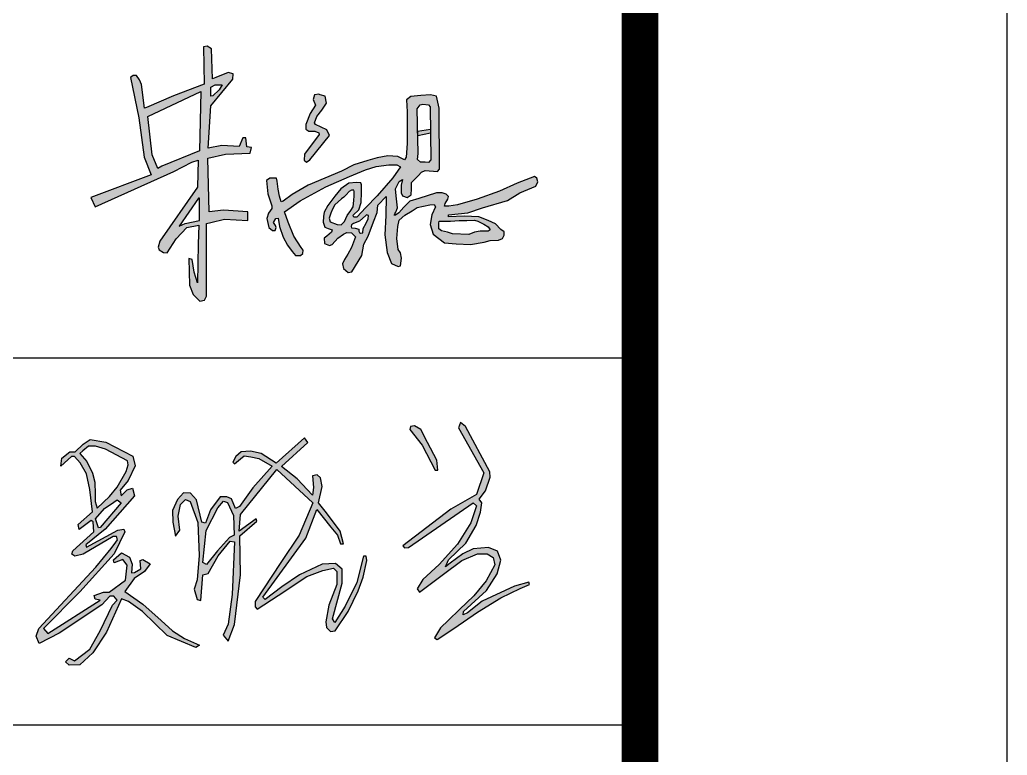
# Model space of a CAD drawing. Extents: x 1728470 to 1835391, y -157368 to 197905.
# Drawn here: x 1800081 to 1802770, y 175086 to 177089 of the extents above; entities that cross this region are included whole.
import ezdxf

# ---------------------------------------------------------------- set-up
doc = ezdxf.new("R2010")
doc.units = 0
doc.header["$LTSCALE"] = 1000
doc.header["$MEASUREMENT"] = 0
doc.layers.get('0').update_dxf_attribs({"linetype": 'CONTINUOUS'})
doc.layers.add('PUB_TITLE', color=4, linetype='CONTINUOUS')
doc.layers.add('TEL_TITLE', color=7, linetype='CONTINUOUS')

msp = doc.modelspace()

# ---------------------------------------------------------------- hatches: boundary and pattern name
h = msp.add_hatch(color=7)
h.paths.add_polyline_path([(1800593, 176712.2), (1800641.3, 176722.9), (1800707.7, 176725.3), (1800712.1, 176741), (1800698.7, 176743), (1800696.1, 176767.7), (1800688.3, 176767.8), (1800678.4, 176744.2), (1800630.9, 176746.9), (1800593.9, 176739.1), (1800600.7, 176854.8), (1800661.2, 176926.9), (1800661.5, 176941.9), (1800647.8, 176945.1), (1800614.6, 176931.6), (1800605.2, 176927.9), (1800602.7, 177009.7), (1800590.5, 177016.9), (1800581.3, 177015.2), (1800582.8, 176913.7), (1800499.1, 176882.1), (1800426, 176850.1), (1800420.2, 176848.1), (1800411.8, 176912.4), (1800406.7, 176925), (1800398.9, 176936.8), (1800389.8, 176937.4), (1800382.1, 176931.5), (1800404.7, 176822), (1800419.2, 176714.3), (1800438.7, 176667), (1800273.7, 176605.2), (1800286.2, 176579.7), (1800500.5, 176675.5), (1800549.3, 176700.7), (1800566.6, 176706.5), (1800564.6, 176632.6), (1800462, 176486), (1800457.9, 176470), (1800460.6, 176462), (1800471.6, 176455.2), (1800482, 176454.3), (1800506.2, 176492.4), (1800535.6, 176523), (1800568.1, 176530), (1800566.2, 176477.8), (1800564.5, 176372.9), (1800555.6, 176401.7), (1800550.2, 176436.2), (1800540.7, 176439), (1800541.7, 176402.3), (1800542.7, 176366.3), (1800552.6, 176340.7), (1800571.1, 176323), (1800583.7, 176325.1), (1800589.5, 176336.2), (1800588.8, 176534.5), (1800600.5, 176537), (1800637.8, 176546), (1800701.7, 176542.5), (1800701.7, 176566.3), (1800635, 176570), (1800596.8, 176565.9)])
h.paths.add_polyline_path([(1800570.5, 176731.6), (1800467.9, 176689.8), (1800456.2, 176684.1), (1800441, 176720.7), (1800429.8, 176825.7), (1800573.6, 176893.3)], flags=16)
h.paths.add_polyline_path([(1800570.5, 176603.3), (1800570.5, 176542.1), (1800531, 176534.3), (1800514.6, 176526.7), (1800567, 176603.3)], flags=16)
h.paths.add_polyline_path([(1800600.7, 176881), (1800600.7, 176905.4), (1800612.6, 176911.9), (1800631.5, 176911.9), (1800623.2, 176898.5), (1800606.6, 176881.4)], flags=16)
h = msp.add_hatch(color=7)
h.paths.add_polyline_path([(1801184.3, 176678.1), (1801217.9, 176676.1), (1801223.8, 176681.9), (1801222.5, 176848), (1801215.5, 176880.5), (1801199.4, 176884), (1801172.4, 176882.7), (1801145.3, 176879.9), (1801133.9, 176870.8), (1801135.8, 176838.5), (1801135.3, 176751.5), (1801132.6, 176714.3), (1801127.9, 176707.3), (1801110.1, 176716.7), (1801082.5, 176718.2), (1801053.8, 176712.7), (1801028.4, 176705.5), (1800990, 176693.5), (1800956.4, 176676.8), (1800865.6, 176638.1), (1800822.3, 176613.3), (1800797.5, 176594.8), (1800792.3, 176593), (1800787.6, 176608.1), (1800784.7, 176627.6), (1800781.6, 176649.3), (1800779.8, 176657.5), (1800761.5, 176657.9), (1800752.7, 176651.2), (1800755.9, 176614.6), (1800767.4, 176582.3), (1800767.2, 176575.4), (1800757.7, 176562.5), (1800753.5, 176547.7), (1800758.8, 176523.3), (1800768.6, 176514.9), (1800776.2, 176515.5), (1800779, 176523.1), (1800777.3, 176528.9), (1800771.2, 176537.1), (1800777.8, 176547.4), (1800784.5, 176548.8), (1800788.1, 176526), (1800798.2, 176496.9), (1800809.7, 176475.1), (1800822, 176458), (1800831.3, 176447.4), (1800844.8, 176446.7), (1800851.7, 176452.2), (1800852.1, 176461.5), (1800847.2, 176468.4), (1800826.6, 176500), (1800811.7, 176538.2), (1800801.4, 176566.2), (1800844.3, 176596), (1800914.1, 176633.9), (1800979, 176662.3), (1801021.9, 176680.4), (1801051.3, 176688.9), (1801085.7, 176693.9), (1801107.7, 176693.9), (1801117.6, 176688.6), (1801097, 176658.8), (1801053.8, 176609.9), (1801022.6, 176577.6), (1800998.2, 176551), (1800991.3, 176551.3), (1800989.2, 176553.6), (1800988.5, 176556.9), (1801003.7, 176571.6), (1801010.7, 176591.7), (1801011.4, 176618.5), (1801011.6, 176639.4), (1801009.3, 176644.7), (1800997.3, 176645.6), (1800977, 176644.2), (1800955.3, 176628.9), (1800938.2, 176608.8), (1800919.4, 176583), (1800909.9, 176565), (1800907.4, 176553.5), (1800906.4, 176537.8), (1800911.1, 176524.3), (1800920.9, 176520.6), (1800931.6, 176517), (1800929.2, 176510.3), (1800916.8, 176499.8), (1800909.8, 176494.1), (1800910.3, 176479.5), (1800923.7, 176474.6), (1800931, 176476.8), (1800946.7, 176494.2), (1800962.1, 176504.9), (1800971.1, 176509.7), (1800984.3, 176508.9), (1800994.5, 176497.5), (1800983.8, 176468.8), (1800974.3, 176450.4), (1800965.1, 176436), (1800959.6, 176424), (1800962.1, 176412), (1800975.3, 176400.8), (1800985.3, 176402.1), (1801011.9, 176446.7), (1801017.9, 176477.8), (1801029.5, 176499.9), (1801043.5, 176538.9), (1801053.8, 176564.4), (1801056, 176583.6), (1801078.4, 176607.3), (1801077.5, 176555.9), (1801074.9, 176503.5), (1801080.9, 176455.2), (1801092.7, 176425.2), (1801110.9, 176416.7), (1801117.1, 176419), (1801119.9, 176439.3), (1801117.7, 176454), (1801111.1, 176463.3), (1801107.5, 176493.2), (1801110.3, 176525.8), (1801113.9, 176542.9), (1801129.3, 176556.9), (1801148.9, 176568.6), (1801162.4, 176577.3), (1801196.9, 176584.6), (1801208.9, 176585.7), (1801212.8, 176579.4), (1801202.5, 176557.4), (1801198.6, 176531.6), (1801206, 176504.7), (1801236.9, 176481.3), (1801268.8, 176478.8), (1801308.1, 176476.7), (1801345.3, 176483.4), (1801361.6, 176487.4), (1801383.9, 176488.4), (1801395.3, 176493), (1801399.5, 176502.6), (1801400.1, 176511.4), (1801390.8, 176517.9), (1801375.9, 176532.9), (1801356.6, 176542.5), (1801330.7, 176552), (1801291.1, 176554.3), (1801248.3, 176552.7), (1801248.5, 176557.7), (1801300.6, 176563.5), (1801340.9, 176576.6), (1801408.8, 176597.1), (1801442.7, 176617.3), (1801485.6, 176636), (1801491.5, 176648), (1801488.8, 176657.7), (1801482.1, 176662.2), (1801435.5, 176643.8), (1801386.7, 176622.3), (1801326.2, 176600), (1801272.5, 176585.2), (1801249.2, 176581.6), (1801237.6, 176581.2), (1801238.8, 176589), (1801246.7, 176600.1), (1801248.1, 176607.4), (1801242.1, 176613.6), (1801230.8, 176618), (1801215.1, 176618), (1801167.2, 176602.5), (1801142.6, 176594.5), (1801126.6, 176579), (1801112.6, 176563), (1801104.1, 176556.4), (1801100.6, 176556.6), (1801102, 176560.2), (1801105.1, 176565.2), (1801107.7, 176572.4), (1801109.4, 176576.6), (1801106, 176609.8), (1801103.8, 176628.2), (1801113.5, 176648.6), (1801123, 176654.1), (1801119.2, 176638.7), (1801119.7, 176618), (1801123.2, 176609.6), (1801135.4, 176605.1), (1801146.4, 176612.3), (1801147.4, 176628.7), (1801147.4, 176645.7), (1801165.3, 176664.1), (1801175, 176674.1)])
h.paths.add_polyline_path([(1801163.5, 176708.3), (1801165.2, 176724.8), (1801162.7, 176846.7), (1801170.7, 176856.8), (1801178.2, 176858.8), (1801193.7, 176857.5), (1801198.3, 176852.2), (1801200.3, 176707.2), (1801193.8, 176700.2), (1801184.8, 176701), (1801171.6, 176700.7)], flags=16)
h.paths.add_polyline_path([(1801223.1, 176540.4), (1801253.2, 176540.8), (1801277.3, 176542.4), (1801298.2, 176542.6), (1801319.4, 176543.4), (1801327.9, 176540.4), (1801344.1, 176532), (1801356.5, 176525.1), (1801361.8, 176516.8), (1801355.9, 176513.3), (1801334.6, 176513.1), (1801318.8, 176510.7), (1801303.9, 176504.6), (1801258.6, 176506), (1801245.6, 176510.7), (1801229.4, 176514.4), (1801221.7, 176520), (1801221.9, 176534.7)], flags=16)
h.paths.add_polyline_path([(1800991.5, 176621.6), (1800991.7, 176609.6), (1800990.2, 176597.2), (1800988.2, 176579.5), (1800982.2, 176569.8), (1800972.3, 176555.8), (1800964.5, 176539.4), (1800956.1, 176530.5), (1800944.9, 176531.4), (1800925.9, 176539), (1800923.2, 176548.2), (1800927.7, 176561.9), (1800932.6, 176573.3), (1800938.4, 176585), (1800956.4, 176601.4), (1800962.9, 176606.1), (1800969.1, 176612.6), (1800977.4, 176620.8), (1800984.4, 176624.7), (1800990, 176624.8)], flags=16)
h.paths.add_polyline_path([(1801030.6, 176556.2), (1801029, 176547), (1801024.2, 176534.7), (1801015.8, 176520.2), (1801015.2, 176509), (1801008.8, 176507.8), (1801005.4, 176509.6), (1801004.2, 176513.3), (1801003.8, 176518.4), (1800994.1, 176521.3), (1800983.8, 176522.6), (1800983.2, 176526.2), (1800983.7, 176530.2), (1800989.7, 176533.9), (1801005.4, 176540.2), (1801022.7, 176556.3), (1801024.5, 176557.4)], flags=16)
for points in [[(1800924, 176773.4), (1800917, 176788.8), (1800886.4, 176803.5), (1800883.2, 176808.4), (1800889.7, 176825.6), (1800903.6, 176842.3), (1800916.3, 176861.8), (1800912.7, 176880.6), (1800898.4, 176884.1), (1800895.3, 176886.1), (1800883.1, 176884.6), (1800879.6, 176871.6), (1800886.1, 176856.4), (1800871.6, 176833.5), (1800859.9, 176803.7), (1800860, 176790.8), (1800867.7, 176785.8), (1800884.5, 176785.8), (1800894.8, 176780.6), (1800896.3, 176776.6), (1800855.9, 176722.6), (1800855.4, 176706.3), (1800861.4, 176700.9), (1800870.6, 176707.6)], [(1801199.2, 176790.9), (1801163.9, 176785.7), (1801164.2, 176773.1), (1801199.3, 176779.7)]]:
    msp.add_hatch(color=7).paths.add_polyline_path(points)
h = msp.add_hatch(color=256)
h.paths.add_polyline_path([(1801294.7, 175981.6), (1801280.4, 175992.6), (1801275, 175978), (1801344.3, 175855.7), (1801324.4, 175796.7), (1801254.2, 175756.8), (1801124, 175656.7), (1801128.3, 175651.4), (1801139.4, 175651.8), (1801315.6, 175773.2), (1801324.8, 175765), (1801308.8, 175719), (1801273, 175661.5), (1801223.1, 175606.1), (1801178.6, 175565), (1801163.1, 175539.4), (1801169.4, 175530.2), (1801234.2, 175579.1), (1801284.6, 175617), (1801327.3, 175634.7), (1801353.4, 175634.7), (1801369.9, 175625.1), (1801374.7, 175604.8), (1801351, 175560.8), (1801317.1, 175520.4), (1801278.4, 175483.2), (1801247.8, 175453.8), (1801226.4, 175433.2), (1801209.6, 175406.3), (1801217.4, 175401.5), (1801262.4, 175431.9), (1801327.3, 175475.9), (1801390.9, 175515), (1801443.2, 175540.4), (1801468.3, 175551.2), (1801467.2, 175557.3), (1801427.9, 175546.8), (1801340.1, 175505.8), (1801300.1, 175474), (1801287.8, 175468.9), (1801289.2, 175478), (1801351.3, 175535), (1801381.1, 175580), (1801390.3, 175617.1), (1801381.5, 175641.9), (1801357.1, 175651.7), (1801315, 175648), (1801287.2, 175634.7), (1801252.6, 175609), (1801239.7, 175599.4), (1801248.6, 175618.5), (1801295.4, 175663.5), (1801323.2, 175711.8), (1801335.4, 175748.1), (1801339.1, 175773.5), (1801331.7, 175783.3), (1801348.7, 175805.9), (1801361.2, 175843.5), (1801360.5, 175858)])
h.paths.add_polyline_path([(1801155.4, 175983.4), (1801145, 175981.5), (1801142.8, 175973.3), (1801176.1, 175930.6), (1801212.1, 175862.6), (1801218.8, 175862.6), (1801216.1, 175889.5), (1801191, 175937.7), (1801172.6, 175973)], flags=17)
h.paths.add_polyline_path([(1800618.8, 175642.7), (1800589, 175605.5), (1800579.4, 175611), (1800588, 175698.6), (1800620.4, 175759.8), (1800635.1, 175777.8), (1800646.1, 175774.6), (1800662.8, 175739.1), (1800664.6, 175685.6), (1800651.5, 175679.2)], flags=16)
h.paths.add_polyline_path([(1800497.6, 175720.9), (1800504.8, 175683.1), (1800516.2, 175698.9), (1800511.7, 175737), (1800518.6, 175769.1), (1800532, 175782.9), (1800544.4, 175777), (1800565.6, 175720.2), (1800569.1, 175630.2), (1800563.6, 175564.2), (1800555.7, 175539), (1800564.1, 175510.4), (1800574, 175507.4), (1800579.5, 175577.6), (1800593.8, 175581), (1800621, 175629), (1800653.2, 175669.5), (1800665.6, 175667.5), (1800659.1, 175524.2), (1800648.2, 175443.4), (1800634.9, 175413.3), (1800648.2, 175396.9), (1800665.5, 175441.9), (1800681.9, 175577.6), (1800679.6, 175683.8), (1800726.4, 175724), (1800724.3, 175730.2), (1800678.5, 175696.3), (1800681.6, 175741.6), (1800781.1, 175864.8), (1800878.4, 175773.8), (1800841.5, 175685.8), (1800791.8, 175610.9), (1800721.3, 175504.7), (1800721.4, 175490.7), (1800726.8, 175483.9), (1800784.1, 175521.3), (1800862.7, 175572.6), (1800906.2, 175589.7), (1800935.4, 175595.8), (1800944.5, 175586.3), (1800943.8, 175551.1), (1800922.7, 175495.2), (1800913.9, 175449.3), (1800916.2, 175434.4), (1800926.9, 175422.9), (1800939.9, 175425.2), (1800974.7, 175478), (1801001.9, 175534.3), (1801015.9, 175571.5), (1801025.7, 175616.3), (1801024.2, 175628), (1801017, 175628.7), (1800998.2, 175556.4), (1800966.5, 175492.5), (1800939, 175448.2), (1800931.8, 175457.6), (1800958.2, 175555.3), (1800958.6, 175592.9), (1800940.5, 175608.8), (1800904, 175606.9), (1800842.6, 175577.5), (1800793.9, 175544.8), (1800748.7, 175510.5), (1800742.4, 175516.6), (1800859.5, 175677.7), (1800889.5, 175755.8), (1800927.9, 175707.8), (1800946, 175685.3), (1800954.1, 175662.4), (1800962.4, 175662.4), (1800952.8, 175696.9), (1800916, 175746.8), (1800894, 175773.4), (1800904.1, 175818.3), (1800899.9, 175841.6), (1800890.8, 175849.9), (1800877.9, 175847), (1800880.8, 175815.8), (1800877.9, 175794.6), (1800836.3, 175838.6), (1800793.7, 175872.9), (1800865.1, 175937.5), (1800856, 175950.3), (1800778.9, 175881.5), (1800738.2, 175907.9), (1800709.4, 175914.7), (1800683.9, 175912.2), (1800669.1, 175900), (1800660.4, 175884.5), (1800665.5, 175879.8), (1800681.7, 175893.2), (1800691.6, 175901.3), (1800710.1, 175899.3), (1800731.7, 175894.1), (1800768, 175873.2), (1800715.5, 175814.8), (1800688, 175776.7), (1800678.7, 175763.8), (1800668.3, 175758.6), (1800657, 175784.8), (1800644.8, 175790.1), (1800625.9, 175790.1), (1800600.1, 175754.7), (1800586, 175718.1), (1800576.4, 175721.2), (1800562, 175782.2), (1800545.3, 175800.3), (1800526.6, 175800.6), (1800510.5, 175782.9), (1800496.9, 175752.4)])
h.paths.add_polyline_path([(1800295, 175705.1), (1800286.7, 175730.3), (1800311.7, 175757.8), (1800336.5, 175775.1), (1800345.8, 175781.6), (1800357, 175773.8), (1800299.7, 175706.1)], flags=16)
h.paths.add_polyline_path([(1800285.8, 175777.2), (1800291.6, 175759.4), (1800325.1, 175790.5), (1800345.5, 175816.4), (1800370, 175858.9), (1800375.4, 175877.1), (1800373.7, 175888.1), (1800313.9, 175919.5), (1800286.9, 175927.6), (1800267.4, 175928.1), (1800252.1, 175914.9), (1800244.1, 175908), (1800262.8, 175886.3), (1800278.3, 175854.5), (1800284.9, 175830), (1800285.7, 175797.2)], flags=16)
h.paths.add_polyline_path([(1800221.4, 175900.2), (1800192.2, 175873.7), (1800194.9, 175895.3), (1800217.2, 175912.4), (1800231.1, 175912.7), (1800252.9, 175933.4), (1800272.7, 175946.1), (1800315.2, 175938.9), (1800388.7, 175900.9), (1800395, 175874.7), (1800375.9, 175834.2), (1800353.7, 175808.5), (1800356.9, 175793), (1800373.2, 175809.2), (1800387.5, 175813.2), (1800393.3, 175793), (1800313.1, 175701.8), (1800260.5, 175659.3), (1800262.7, 175652.8), (1800348.1, 175699.2), (1800364.3, 175702.2), (1800366.5, 175694.4), (1800337.4, 175634.9), (1800243.9, 175531.1), (1800145.5, 175431.7), (1800157.1, 175417.4), (1800300, 175508.6), (1800286.3, 175511.3), (1800283, 175521.7), (1800308.3, 175530.5), (1800323.7, 175530), (1800368.2, 175562.9), (1800373.1, 175603.6), (1800361, 175619.5), (1800338, 175610.7), (1800335.8, 175618.4), (1800357.7, 175637.1), (1800379.2, 175626.1), (1800386.9, 175606.9), (1800384.7, 175583.3), (1800393.5, 175583.8), (1800410.5, 175594.2), (1800408.3, 175616.2), (1800415.5, 175619.5), (1800435.8, 175607.4), (1800420.4, 175586.6), (1800392.4, 175567.3), (1800366.5, 175532.2), (1800416, 175497.6), (1800465.5, 175453.1), (1800496.5, 175425.2), (1800528.8, 175404), (1800570.1, 175385.8), (1800560.2, 175379.3), (1800482.1, 175412.8), (1800414.5, 175477.6), (1800377.1, 175505), (1800357.9, 175512.2), (1800317.2, 175421.5), (1800279.8, 175365), (1800244.4, 175332.2), (1800215.1, 175331.4), (1800205.1, 175340.6), (1800214.7, 175350.6), (1800230.1, 175343.7), (1800271.7, 175374.9), (1800299.5, 175424.8), (1800333.4, 175495.2), (1800345.7, 175508.3), (1800336.5, 175519.4), (1800325.7, 175519.8), (1800304.5, 175496.3), (1800188.2, 175419), (1800133.1, 175390.5), (1800125, 175410.5), (1800132.7, 175431.3), (1800287.9, 175598.9), (1800329.2, 175649.5), (1800341.8, 175666.6), (1800346.5, 175672.9), (1800343.9, 175681.5), (1800334.8, 175681.9), (1800253.4, 175633.6), (1800231, 175628.5), (1800222.2, 175633.9), (1800225.3, 175643.1), (1800282.4, 175694.2), (1800280.4, 175722.2), (1800275.4, 175725.5), (1800242, 175701.2), (1800240, 175714.2), (1800278.4, 175749.5), (1800271.6, 175809.6), (1800262.5, 175852.2), (1800245.5, 175882.4), (1800230, 175899.4)])

# ---------------------------------------------------------------- linework, layer by layer
for p, q in [((1801155.4, 175983.4), (1801145, 175981.5)), ((1801172.6, 175973), (1801155.4, 175983.4)), ((1801280.4, 175992.6), (1801275, 175978)), ((1801294.7, 175981.6), (1801280.4, 175992.6)), ((1801145, 175981.5), (1801142.8, 175973.3)), ((1801142.8, 175973.3), (1801176.1, 175930.6)), ((1801191, 175937.7), (1801172.6, 175973)), ((1801275, 175978), (1801344.3, 175855.7)), ((1801360.5, 175858), (1801294.7, 175981.6)), ((1800231.1, 175912.7), (1800252.9, 175933.4)), ((1800252.9, 175933.4), (1800272.7, 175946.1)), ((1800272.7, 175946.1), (1800315.2, 175938.9)), ((1800315.2, 175938.9), (1800388.7, 175900.9)), ((1800856, 175950.3), (1800778.9, 175881.5)), ((1800793.7, 175872.9), (1800865.1, 175937.5)), ((1800865.1, 175937.5), (1800856, 175950.3)), ((1801176.1, 175930.6), (1801212.1, 175862.6)), ((1801216.1, 175889.5), (1801191, 175937.7)), ((1800194.9, 175895.3), (1800217.2, 175912.4)), ((1800217.2, 175912.4), (1800231.1, 175912.7)), ((1800252.1, 175914.9), (1800244.1, 175908)), ((1800244.1, 175908), (1800262.8, 175886.3)), ((1800267.4, 175928.1), (1800252.1, 175914.9)), ((1800286.9, 175927.6), (1800267.4, 175928.1)), ((1800313.9, 175919.5), (1800286.9, 175927.6)), ((1800373.7, 175888.1), (1800313.9, 175919.5)), ((1800683.9, 175912.2), (1800669.1, 175900)), ((1800709.4, 175914.7), (1800683.9, 175912.2)), ((1800738.2, 175907.9), (1800709.4, 175914.7)), ((1800778.9, 175881.5), (1800738.2, 175907.9)), ((1800221.4, 175900.2), (1800192.2, 175873.7)), ((1800192.2, 175873.7), (1800194.9, 175895.3)), ((1800230, 175899.4), (1800221.4, 175900.2)), ((1800245.5, 175882.4), (1800230, 175899.4)), ((1800262.5, 175852.2), (1800245.5, 175882.4)), ((1800262.8, 175886.3), (1800278.3, 175854.5)), ((1800370, 175858.9), (1800375.4, 175877.1)), ((1800375.4, 175877.1), (1800373.7, 175888.1)), ((1800388.7, 175900.9), (1800395, 175874.7)), ((1800669.1, 175900), (1800660.4, 175884.5)), ((1800660.4, 175884.5), (1800665.5, 175879.8)), ((1800665.5, 175879.8), (1800681.7, 175893.2)), ((1800681.7, 175893.2), (1800691.6, 175901.3)), ((1800691.6, 175901.3), (1800710.1, 175899.3)), ((1800710.1, 175899.3), (1800731.7, 175894.1)), ((1800731.7, 175894.1), (1800768, 175873.2)), ((1801218.8, 175862.6), (1801216.1, 175889.5)), ((1800271.6, 175809.6), (1800262.5, 175852.2)), ((1800278.3, 175854.5), (1800284.9, 175830)), ((1800345.5, 175816.4), (1800370, 175858.9)), ((1800395, 175874.7), (1800375.9, 175834.2)), ((1800681.6, 175741.6), (1800781.1, 175864.8)), ((1800768, 175873.2), (1800715.5, 175814.8)), ((1800781.1, 175864.8), (1800878.4, 175773.8)), ((1800836.3, 175838.6), (1800793.7, 175872.9)), ((1800890.8, 175849.9), (1800877.9, 175847)), ((1800899.9, 175841.6), (1800890.8, 175849.9)), ((1801212.1, 175862.6), (1801218.8, 175862.6)), ((1801344.3, 175855.7), (1801324.4, 175796.7)), ((1801361.2, 175843.5), (1801360.5, 175858)), ((1800284.9, 175830), (1800285.7, 175797.2)), ((1800375.9, 175834.2), (1800353.7, 175808.5)), ((1800877.9, 175794.6), (1800836.3, 175838.6)), ((1800877.9, 175847), (1800880.8, 175815.8)), ((1800904.1, 175818.3), (1800899.9, 175841.6)), ((1801348.7, 175805.9), (1801361.2, 175843.5)), ((1800278.4, 175749.5), (1800271.6, 175809.6)), ((1800285.7, 175797.2), (1800285.8, 175777.2)), ((1800325.1, 175790.5), (1800345.5, 175816.4)), ((1800353.7, 175808.5), (1800356.9, 175793)), ((1800356.9, 175793), (1800373.2, 175809.2)), ((1800373.2, 175809.2), (1800387.5, 175813.2)), ((1800387.5, 175813.2), (1800393.3, 175793)), ((1800526.6, 175800.6), (1800510.5, 175782.9)), ((1800545.3, 175800.3), (1800526.6, 175800.6)), ((1800562, 175782.2), (1800545.3, 175800.3)), ((1800715.5, 175814.8), (1800688, 175776.7)), ((1800880.8, 175815.8), (1800877.9, 175794.6)), ((1800894, 175773.4), (1800904.1, 175818.3)), ((1801324.4, 175796.7), (1801254.2, 175756.8)), ((1801331.7, 175783.3), (1801348.7, 175805.9)), ((1800285.8, 175777.2), (1800291.6, 175759.4)), ((1800291.6, 175759.4), (1800325.1, 175790.5)), ((1800357, 175773.8), (1800299.7, 175706.1)), ((1800311.7, 175757.8), (1800336.5, 175775.1)), ((1800393.3, 175793), (1800313.1, 175701.8)), ((1800336.5, 175775.1), (1800345.8, 175781.6)), ((1800345.8, 175781.6), (1800357, 175773.8)), ((1800510.5, 175782.9), (1800496.9, 175752.4)), ((1800511.7, 175737), (1800518.6, 175769.1)), ((1800518.6, 175769.1), (1800532, 175782.9)), ((1800532, 175782.9), (1800544.4, 175777)), ((1800544.4, 175777), (1800565.6, 175720.2)), ((1800576.4, 175721.2), (1800562, 175782.2)), ((1800625.9, 175790.1), (1800600.1, 175754.7)), ((1800620.4, 175759.8), (1800635.1, 175777.8)), ((1800644.8, 175790.1), (1800625.9, 175790.1)), ((1800635.1, 175777.8), (1800646.1, 175774.6)), ((1800657, 175784.8), (1800644.8, 175790.1)), ((1800646.1, 175774.6), (1800662.8, 175739.1)), ((1800668.3, 175758.6), (1800657, 175784.8)), ((1800688, 175776.7), (1800678.7, 175763.8)), ((1800878.4, 175773.8), (1800841.5, 175685.8)), ((1800916, 175746.8), (1800894, 175773.4)), ((1801139.4, 175651.8), (1801315.6, 175773.2)), ((1801315.6, 175773.2), (1801324.8, 175765)), ((1801339.1, 175773.5), (1801331.7, 175783.3)), ((1801335.4, 175748.1), (1801339.1, 175773.5)), ((1800240, 175714.2), (1800278.4, 175749.5)), ((1800286.7, 175730.3), (1800311.7, 175757.8)), ((1800496.9, 175752.4), (1800497.6, 175720.9)), ((1800600.1, 175754.7), (1800586, 175718.1)), ((1800588, 175698.6), (1800620.4, 175759.8)), ((1800678.7, 175763.8), (1800668.3, 175758.6)), ((1800678.5, 175696.3), (1800681.6, 175741.6)), ((1800859.5, 175677.7), (1800889.5, 175755.8)), ((1800889.5, 175755.8), (1800927.9, 175707.8)), ((1800952.8, 175696.9), (1800916, 175746.8)), ((1801254.2, 175756.8), (1801124, 175656.7)), ((1801324.8, 175765), (1801308.8, 175719)), ((1801323.2, 175711.8), (1801335.4, 175748.1)), ((1800242, 175701.2), (1800240, 175714.2)), ((1800275.4, 175725.5), (1800242, 175701.2)), ((1800280.4, 175722.2), (1800275.4, 175725.5)), ((1800282.4, 175694.2), (1800280.4, 175722.2)), ((1800295, 175705.1), (1800286.7, 175730.3)), ((1800497.6, 175720.9), (1800504.8, 175683.1)), ((1800516.2, 175698.9), (1800511.7, 175737)), ((1800565.6, 175720.2), (1800569.1, 175630.2)), ((1800586, 175718.1), (1800576.4, 175721.2)), ((1800662.8, 175739.1), (1800664.6, 175685.6)), ((1800724.3, 175730.2), (1800678.5, 175696.3)), ((1800679.6, 175683.8), (1800726.4, 175724)), ((1800726.4, 175724), (1800724.3, 175730.2)), ((1801308.8, 175719), (1801273, 175661.5)), ((1800225.3, 175643.1), (1800282.4, 175694.2)), ((1800313.1, 175701.8), (1800260.5, 175659.3)), ((1800262.7, 175652.8), (1800348.1, 175699.2)), ((1800299.7, 175706.1), (1800295, 175705.1)), ((1800366.5, 175694.4), (1800337.4, 175634.9)), ((1800348.1, 175699.2), (1800364.3, 175702.2)), ((1800364.3, 175702.2), (1800366.5, 175694.4)), ((1800504.8, 175683.1), (1800516.2, 175698.9)), ((1800579.4, 175611), (1800588, 175698.6)), ((1800927.9, 175707.8), (1800946, 175685.3)), ((1800962.4, 175662.4), (1800952.8, 175696.9)), ((1801295.4, 175663.5), (1801323.2, 175711.8)), ((1800334.8, 175681.9), (1800253.4, 175633.6)), ((1800329.2, 175649.5), (1800341.8, 175666.6)), ((1800343.9, 175681.5), (1800334.8, 175681.9)), ((1800341.8, 175666.6), (1800346.5, 175672.9)), ((1800346.5, 175672.9), (1800343.9, 175681.5)), ((1800651.5, 175679.2), (1800618.8, 175642.7)), ((1800621, 175629), (1800653.2, 175669.5)), ((1800664.6, 175685.6), (1800651.5, 175679.2)), ((1800653.2, 175669.5), (1800665.6, 175667.5)), ((1800665.6, 175667.5), (1800659.1, 175524.2)), ((1800681.9, 175577.6), (1800679.6, 175683.8)), ((1800742.4, 175516.6), (1800859.5, 175677.7)), ((1800841.5, 175685.8), (1800791.8, 175610.9)), ((1800946, 175685.3), (1800954.1, 175662.4)), ((1800954.1, 175662.4), (1800962.4, 175662.4)), ((1801273, 175661.5), (1801223.1, 175606.1)), ((1801248.6, 175618.5), (1801295.4, 175663.5)), ((1800222.2, 175633.9), (1800225.3, 175643.1)), ((1800231, 175628.5), (1800222.2, 175633.9)), ((1800253.4, 175633.6), (1800231, 175628.5)), ((1800337.4, 175634.9), (1800243.9, 175531.1)), ((1800260.5, 175659.3), (1800262.7, 175652.8)), ((1800287.9, 175598.9), (1800329.2, 175649.5)), ((1800335.8, 175618.4), (1800357.7, 175637.1)), ((1800357.7, 175637.1), (1800379.2, 175626.1)), ((1800618.8, 175642.7), (1800589, 175605.5)), ((1801124, 175656.7), (1801128.3, 175651.4)), ((1801128.3, 175651.4), (1801139.4, 175651.8)), ((1801287.2, 175634.7), (1801252.6, 175609)), ((1801284.6, 175617), (1801327.3, 175634.7)), ((1801315, 175648), (1801287.2, 175634.7)), ((1801357.1, 175651.7), (1801315, 175648)), ((1801327.3, 175634.7), (1801353.4, 175634.7)), ((1801353.4, 175634.7), (1801369.9, 175625.1)), ((1801381.5, 175641.9), (1801357.1, 175651.7)), ((1801390.3, 175617.1), (1801381.5, 175641.9)), ((1800338, 175610.7), (1800335.8, 175618.4)), ((1800361, 175619.5), (1800338, 175610.7)), ((1800338, 175610.7), (1800338, 175610.7)), ((1800373.1, 175603.6), (1800361, 175619.5)), ((1800379.2, 175626.1), (1800386.9, 175606.9)), ((1800386.9, 175606.9), (1800384.7, 175583.3)), ((1800408.3, 175616.2), (1800415.5, 175619.5)), ((1800410.5, 175594.2), (1800408.3, 175616.2)), ((1800415.5, 175619.5), (1800435.8, 175607.4)), ((1800435.8, 175607.4), (1800420.4, 175586.6)), ((1800569.1, 175630.2), (1800563.6, 175564.2)), ((1800589, 175605.5), (1800579.4, 175611)), ((1800593.8, 175581), (1800621, 175629)), ((1800791.8, 175610.9), (1800721.3, 175504.7)), ((1800904, 175606.9), (1800842.6, 175577.5)), ((1800940.5, 175608.8), (1800904, 175606.9)), ((1800958.6, 175592.9), (1800940.5, 175608.8)), ((1801017, 175628.7), (1800998.2, 175556.4)), ((1801015.9, 175571.5), (1801025.7, 175616.3)), ((1801024.2, 175628), (1801017, 175628.7)), ((1801025.7, 175616.3), (1801024.2, 175628)), ((1801223.1, 175606.1), (1801178.6, 175565)), ((1801234.2, 175579.1), (1801284.6, 175617)), ((1801239.7, 175599.4), (1801248.6, 175618.5)), ((1801252.6, 175609), (1801239.7, 175599.4)), ((1801369.9, 175625.1), (1801374.7, 175604.8)), ((1801381.1, 175580), (1801390.3, 175617.1)), ((1800132.7, 175431.3), (1800287.9, 175598.9)), ((1800368.2, 175562.9), (1800373.1, 175603.6)), ((1800384.7, 175583.3), (1800393.5, 175583.8)), ((1800420.4, 175586.6), (1800392.4, 175567.3)), ((1800393.5, 175583.8), (1800410.5, 175594.2)), ((1800579.5, 175577.6), (1800593.8, 175581)), ((1800862.7, 175572.6), (1800906.2, 175589.7)), ((1800906.2, 175589.7), (1800935.4, 175595.8)), ((1800935.4, 175595.8), (1800944.5, 175586.3)), ((1800944.5, 175586.3), (1800943.8, 175551.1)), ((1800958.2, 175555.3), (1800958.6, 175592.9)), ((1801169.4, 175530.2), (1801234.2, 175579.1)), ((1801374.7, 175604.8), (1801351, 175560.8)), ((1801351.3, 175535), (1801381.1, 175580)), ((1800323.7, 175530), (1800368.2, 175562.9)), ((1800392.4, 175567.3), (1800366.5, 175532.2)), ((1800563.6, 175564.2), (1800555.7, 175539)), ((1800574, 175507.4), (1800579.5, 175577.6)), ((1800665.5, 175441.9), (1800681.9, 175577.6)), ((1800784.1, 175521.3), (1800862.7, 175572.6)), ((1800842.6, 175577.5), (1800793.9, 175544.8)), ((1800931.8, 175457.6), (1800958.2, 175555.3)), ((1800998.2, 175556.4), (1800966.5, 175492.5)), ((1801001.9, 175534.3), (1801015.9, 175571.5)), ((1801178.6, 175565), (1801163.1, 175539.4)), ((1801351, 175560.8), (1801317.1, 175520.4)), ((1801467.2, 175557.3), (1801427.9, 175546.8)), ((1801468.3, 175551.2), (1801467.2, 175557.3)), ((1800243.9, 175531.1), (1800145.5, 175431.7)), ((1800283, 175521.7), (1800308.3, 175530.5)), ((1800308.3, 175530.5), (1800323.7, 175530)), ((1800366.5, 175532.2), (1800416, 175497.6)), ((1800555.7, 175539), (1800564.1, 175510.4)), ((1800793.9, 175544.8), (1800748.7, 175510.5)), ((1800943.8, 175551.1), (1800922.7, 175495.2)), ((1800974.7, 175478), (1801001.9, 175534.3)), ((1801163.1, 175539.4), (1801169.4, 175530.2)), ((1801289.2, 175478), (1801351.3, 175535)), ((1801427.9, 175546.8), (1801340.1, 175505.8)), ((1801390.9, 175515), (1801443.2, 175540.4)), ((1801443.2, 175540.4), (1801468.3, 175551.2)), ((1800157.1, 175417.4), (1800300, 175508.6)), ((1800286.3, 175511.3), (1800283, 175521.7)), ((1800300, 175508.6), (1800286.3, 175511.3)), ((1800325.7, 175519.8), (1800304.5, 175496.3)), ((1800357.9, 175512.2), (1800317.2, 175421.5)), ((1800336.5, 175519.4), (1800325.7, 175519.8)), ((1800333.4, 175495.2), (1800345.7, 175508.3)), ((1800345.7, 175508.3), (1800336.5, 175519.4)), ((1800377.1, 175505), (1800357.9, 175512.2)), ((1800414.5, 175477.6), (1800377.1, 175505)), ((1800564.1, 175510.4), (1800574, 175507.4)), ((1800659.1, 175524.2), (1800648.2, 175443.4)), ((1800721.3, 175504.7), (1800721.4, 175490.7)), ((1800726.8, 175483.9), (1800784.1, 175521.3)), ((1800748.7, 175510.5), (1800742.4, 175516.6)), ((1801317.1, 175520.4), (1801278.4, 175483.2)), ((1801340.1, 175505.8), (1801300.1, 175474)), ((1801327.3, 175475.9), (1801390.9, 175515)), ((1800304.5, 175496.3), (1800188.2, 175419)), ((1800299.5, 175424.8), (1800333.4, 175495.2)), ((1800482.1, 175412.8), (1800414.5, 175477.6)), ((1800416, 175497.6), (1800465.5, 175453.1)), ((1800721.4, 175490.7), (1800726.8, 175483.9)), ((1800922.7, 175495.2), (1800913.9, 175449.3)), ((1800966.5, 175492.5), (1800939, 175448.2)), ((1800939.9, 175425.2), (1800974.7, 175478)), ((1801278.4, 175483.2), (1801247.8, 175453.8)), ((1801262.4, 175431.9), (1801327.3, 175475.9)), ((1801287.8, 175468.9), (1801289.2, 175478)), ((1801300.1, 175474), (1801287.8, 175468.9)), ((1800465.5, 175453.1), (1800496.5, 175425.2)), ((1800913.9, 175449.3), (1800916.2, 175434.4)), ((1800939, 175448.2), (1800931.8, 175457.6)), ((1801247.8, 175453.8), (1801226.4, 175433.2)), ((1800125, 175410.5), (1800132.7, 175431.3)), ((1800188.2, 175419), (1800133.1, 175390.5)), ((1800145.5, 175431.7), (1800157.1, 175417.4)), ((1800271.7, 175374.9), (1800299.5, 175424.8)), ((1800317.2, 175421.5), (1800279.8, 175365)), ((1800496.5, 175425.2), (1800528.8, 175404)), ((1800648.2, 175443.4), (1800634.9, 175413.3)), ((1800648.2, 175396.9), (1800665.5, 175441.9)), ((1800916.2, 175434.4), (1800926.9, 175422.9)), ((1800926.9, 175422.9), (1800939.9, 175425.2)), ((1801226.4, 175433.2), (1801209.6, 175406.3)), ((1801217.4, 175401.5), (1801262.4, 175431.9)), ((1800133.1, 175390.5), (1800125, 175410.5)), ((1800560.2, 175379.3), (1800482.1, 175412.8)), ((1800528.8, 175404), (1800570.1, 175385.8)), ((1800634.9, 175413.3), (1800648.2, 175396.9)), ((1801209.6, 175406.3), (1801217.4, 175401.5)), ((1800230.1, 175343.7), (1800271.7, 175374.9)), ((1800279.8, 175365), (1800244.4, 175332.2)), ((1800570.1, 175385.8), (1800560.2, 175379.3)), ((1800205.1, 175340.6), (1800214.7, 175350.6)), ((1800215.1, 175331.4), (1800205.1, 175340.6)), ((1800214.7, 175350.6), (1800230.1, 175343.7)), ((1800244.4, 175332.2), (1800215.1, 175331.4))]:
    msp.add_line(p, q)
for points in [[(1800568.1, 176530), (1800566.2, 176477.8), (1800564.5, 176372.9), (1800555.6, 176401.7), (1800550.2, 176436.2), (1800540.7, 176439), (1800541.7, 176402.3), (1800542.7, 176366.3), (1800552.6, 176340.7), (1800571.1, 176323), (1800583.7, 176325.1), (1800589.5, 176336.2), (1800588.8, 176534.5), (1800600.5, 176537), (1800637.8, 176546), (1800701.7, 176542.5), (1800701.7, 176566.3), (1800635, 176570), (1800596.8, 176565.9), (1800593, 176712.2), (1800641.3, 176722.9), (1800707.7, 176725.3), (1800712.1, 176741), (1800698.7, 176743), (1800696.1, 176767.7), (1800688.3, 176767.8), (1800678.4, 176744.2), (1800630.9, 176746.9), (1800593.9, 176739.1), (1800600.7, 176854.8), (1800661.2, 176926.9), (1800661.5, 176941.9), (1800647.8, 176945.1), (1800614.6, 176931.6), (1800605.2, 176927.9), (1800602.7, 177009.7), (1800590.5, 177016.9), (1800581.3, 177015.2), (1800582.8, 176913.7), (1800499.1, 176882.1), (1800426, 176850.1), (1800420.2, 176848.1), (1800411.8, 176912.4), (1800406.7, 176925), (1800398.9, 176936.8), (1800389.8, 176937.4), (1800382.1, 176931.5), (1800404.7, 176822), (1800419.2, 176714.3), (1800438.7, 176667), (1800273.7, 176605.2), (1800286.2, 176579.7), (1800500.5, 176675.5), (1800549.3, 176700.7), (1800566.6, 176706.5), (1800564.6, 176632.6), (1800462, 176486), (1800457.9, 176470), (1800460.6, 176462), (1800471.6, 176455.2), (1800482, 176454.3), (1800506.2, 176492.4), (1800535.6, 176523)], [(1800779.8, 176657.5), (1800761.5, 176657.9), (1800752.7, 176651.2), (1800755.9, 176614.6), (1800767.4, 176582.3), (1800767.2, 176575.4), (1800757.7, 176562.5), (1800753.5, 176547.7), (1800758.8, 176523.3), (1800768.6, 176514.9), (1800776.2, 176515.5), (1800779, 176523.1), (1800777.3, 176528.9), (1800771.2, 176537.1), (1800777.8, 176547.4), (1800784.5, 176548.8), (1800788.1, 176526), (1800798.2, 176496.9), (1800809.7, 176475.1), (1800822, 176458), (1800831.3, 176447.4), (1800844.8, 176446.7), (1800851.7, 176452.2), (1800852.1, 176461.5), (1800847.2, 176468.4), (1800826.6, 176500), (1800811.7, 176538.2), (1800801.4, 176566.2), (1800844.3, 176596), (1800914.1, 176633.9), (1800979, 176662.3), (1801021.9, 176680.4), (1801051.3, 176688.9), (1801085.7, 176693.9), (1801107.7, 176693.9), (1801117.6, 176688.6), (1801097, 176658.8), (1801053.8, 176609.9), (1801022.6, 176577.6), (1800998.2, 176551), (1800991.3, 176551.3), (1800989.2, 176553.6), (1800988.5, 176556.9), (1801003.7, 176571.6), (1801010.7, 176591.7), (1801011.4, 176618.5), (1801011.6, 176639.4), (1801009.3, 176644.7), (1800997.3, 176645.6), (1800977, 176644.2), (1800955.3, 176628.9), (1800938.2, 176608.8), (1800919.4, 176583), (1800909.9, 176565), (1800907.4, 176553.5), (1800906.4, 176537.8), (1800911.1, 176524.3), (1800920.9, 176520.6), (1800931.6, 176517), (1800929.2, 176510.3), (1800916.8, 176499.8), (1800909.8, 176494.1), (1800910.3, 176479.5), (1800923.7, 176474.6), (1800931, 176476.8), (1800946.7, 176494.2), (1800962.1, 176504.9), (1800971.1, 176509.7), (1800984.3, 176508.9), (1800994.5, 176497.5), (1800983.8, 176468.8), (1800974.3, 176450.4), (1800965.1, 176436), (1800959.6, 176424), (1800962.1, 176412), (1800975.3, 176400.8), (1800985.3, 176402.1), (1801011.9, 176446.7), (1801017.9, 176477.8), (1801029.5, 176499.9), (1801043.5, 176538.9), (1801053.8, 176564.4), (1801056, 176583.6), (1801078.4, 176607.3), (1801077.5, 176555.9), (1801074.9, 176503.5), (1801080.9, 176455.2), (1801092.7, 176425.2), (1801110.9, 176416.7), (1801117.1, 176419), (1801119.9, 176439.3), (1801117.7, 176454), (1801111.1, 176463.3), (1801107.5, 176493.2), (1801110.3, 176525.8), (1801113.9, 176542.9), (1801129.3, 176556.9), (1801148.9, 176568.6), (1801162.4, 176577.3), (1801196.9, 176584.6), (1801208.9, 176585.7), (1801212.8, 176579.4), (1801202.5, 176557.4), (1801198.6, 176531.6), (1801206, 176504.7), (1801236.9, 176481.3), (1801268.8, 176478.8), (1801308.1, 176476.7), (1801345.3, 176483.4), (1801361.6, 176487.4), (1801383.9, 176488.4), (1801395.3, 176493), (1801399.5, 176502.6), (1801400.1, 176511.4), (1801390.8, 176517.9), (1801375.9, 176532.9), (1801356.6, 176542.5), (1801330.7, 176552), (1801291.1, 176554.3), (1801248.3, 176552.7), (1801248.5, 176557.7), (1801300.6, 176563.5), (1801340.9, 176576.6), (1801408.8, 176597.1), (1801442.7, 176617.3), (1801485.6, 176636), (1801491.5, 176648), (1801488.8, 176657.7), (1801482.1, 176662.2), (1801435.5, 176643.8), (1801386.7, 176622.3), (1801326.2, 176600), (1801272.5, 176585.2), (1801249.2, 176581.6), (1801237.6, 176581.2), (1801238.8, 176589), (1801246.7, 176600.1), (1801248.1, 176607.4), (1801242.1, 176613.6), (1801230.8, 176618), (1801215.1, 176618), (1801167.2, 176602.5), (1801142.6, 176594.5), (1801126.6, 176579), (1801112.6, 176563), (1801104.1, 176556.4), (1801100.6, 176556.6), (1801102, 176560.2), (1801105.1, 176565.2), (1801107.7, 176572.4), (1801109.4, 176576.6), (1801106, 176609.8), (1801103.8, 176628.2), (1801113.5, 176648.6), (1801123, 176654.1), (1801119.2, 176638.7), (1801119.7, 176618), (1801123.2, 176609.6), (1801135.4, 176605.1), (1801146.4, 176612.3), (1801147.4, 176628.7), (1801147.4, 176645.7), (1801165.3, 176664.1), (1801175, 176674.1), (1801184.3, 176678.1), (1801217.9, 176676.1), (1801223.8, 176681.9), (1801222.5, 176848), (1801215.5, 176880.5), (1801199.4, 176884), (1801172.4, 176882.7), (1801145.3, 176879.9), (1801133.9, 176870.8), (1801135.8, 176838.5), (1801135.3, 176751.5), (1801132.6, 176714.3), (1801127.9, 176707.3), (1801110.1, 176716.7), (1801082.5, 176718.2), (1801053.8, 176712.7), (1801028.4, 176705.5), (1800990, 176693.5), (1800956.4, 176676.8), (1800865.6, 176638.1), (1800822.3, 176613.3), (1800797.5, 176594.8), (1800792.3, 176593), (1800787.6, 176608.1), (1800784.7, 176627.6), (1800781.6, 176649.3)], [(1800895.3, 176886.1), (1800883.1, 176884.6), (1800879.6, 176871.6), (1800886.1, 176856.4), (1800871.6, 176833.5), (1800859.9, 176803.7), (1800860, 176790.8), (1800867.7, 176785.8), (1800884.5, 176785.8), (1800894.8, 176780.6), (1800896.3, 176776.6), (1800855.9, 176722.6), (1800855.4, 176706.3), (1800861.4, 176700.9), (1800870.6, 176707.6), (1800924, 176773.4), (1800917, 176788.8), (1800886.4, 176803.5), (1800883.2, 176808.4), (1800889.7, 176825.6), (1800903.6, 176842.3), (1800916.3, 176861.8), (1800912.7, 176880.6), (1800898.4, 176884.1), (1800898.4, 176884.1), (1800898.4, 176884.1)], [(1801162.7, 176846.7), (1801170.7, 176856.8), (1801178.2, 176858.8), (1801193.7, 176857.5), (1801198.3, 176852.2), (1801200.3, 176707.2), (1801193.8, 176700.2), (1801184.8, 176701), (1801171.6, 176700.7), (1801163.5, 176708.3), (1801165.2, 176724.8), (1801162.7, 176846.7)]]:
    msp.add_lwpolyline(points, close=True)
for points in [[(1800600.7, 176905.4), (1800612.6, 176911.9), (1800631.5, 176911.9), (1800623.2, 176898.5), (1800606.6, 176881.4), (1800600.7, 176881), (1800600.7, 176905.4)], [(1800429.8, 176825.7), (1800573.6, 176893.3), (1800570.5, 176731.6), (1800467.9, 176689.8), (1800456.2, 176684.1), (1800441, 176720.7), (1800429.8, 176825.7)], [(1801163.9, 176785.7), (1801199.2, 176790.9), (1801199.3, 176779.7), (1801164.2, 176773.1), (1801163.9, 176785.7)], [(1800567, 176603.3), (1800514.6, 176526.7), (1800531, 176534.3), (1800570.5, 176542.1), (1800570.5, 176603.3), (1800567, 176603.3)], [(1800956.4, 176601.4), (1800938.4, 176585), (1800932.6, 176573.3), (1800927.7, 176561.9), (1800923.2, 176548.2), (1800925.9, 176539), (1800944.9, 176531.4), (1800956.1, 176530.5), (1800964.5, 176539.4), (1800972.3, 176555.8), (1800982.2, 176569.8), (1800988.2, 176579.5), (1800990.2, 176597.2), (1800991.7, 176609.6), (1800991.5, 176621.6), (1800990, 176624.8), (1800984.4, 176624.7), (1800977.4, 176620.8), (1800969.1, 176612.6), (1800962.9, 176606.1), (1800956.4, 176601.4)], [(1801022.7, 176556.3), (1801005.4, 176540.2), (1800989.7, 176533.9), (1800983.7, 176530.2), (1800983.2, 176526.2), (1800983.8, 176522.6), (1800994.1, 176521.3), (1801003.8, 176518.4), (1801004.2, 176513.3), (1801005.4, 176509.6), (1801008.8, 176507.8), (1801015.2, 176509), (1801015.8, 176520.2), (1801024.2, 176534.7), (1801029, 176547), (1801030.6, 176556.2), (1801024.5, 176557.4), (1801022.7, 176556.3)], [(1801253.2, 176540.8), (1801277.3, 176542.4), (1801298.2, 176542.6), (1801319.4, 176543.4), (1801327.9, 176540.4), (1801344.1, 176532), (1801356.5, 176525.1), (1801361.8, 176516.8), (1801355.9, 176513.3), (1801334.6, 176513.1), (1801318.8, 176510.7), (1801303.9, 176504.6), (1801258.6, 176506), (1801245.6, 176510.7), (1801229.4, 176514.4), (1801221.7, 176520), (1801221.9, 176534.7), (1801223.1, 176540.4), (1801253.2, 176540.8)]]:
    msp.add_lwpolyline(points)
at = {"layer": 'PUB_TITLE', "color": 4}
for p, q in [((1796269.8, 176168.8), (1801769.8, 176168.8)), ((1796269.8, 175168.8), (1801769.8, 175168.8))]:
    msp.add_line(p, q, dxfattribs=at)
at = {"layer": 'TEL_TITLE', "color": 4}
msp.add_lwpolyline([(1728469.8, 155904.7), (1802769.8, 155904.7), (1802769.8, 197904.7), (1728469.8, 197904.7)], close=True, dxfattribs=at)
at = {"layer": 'TEL_TITLE', "color": 4, "const_width": 100}
msp.add_lwpolyline([(1730969.8, 156904.7), (1801769.8, 156904.7), (1801769.8, 196904.7), (1730969.8, 196904.7)], close=True, dxfattribs=at)

doc.saveas('drawing.dxf')
